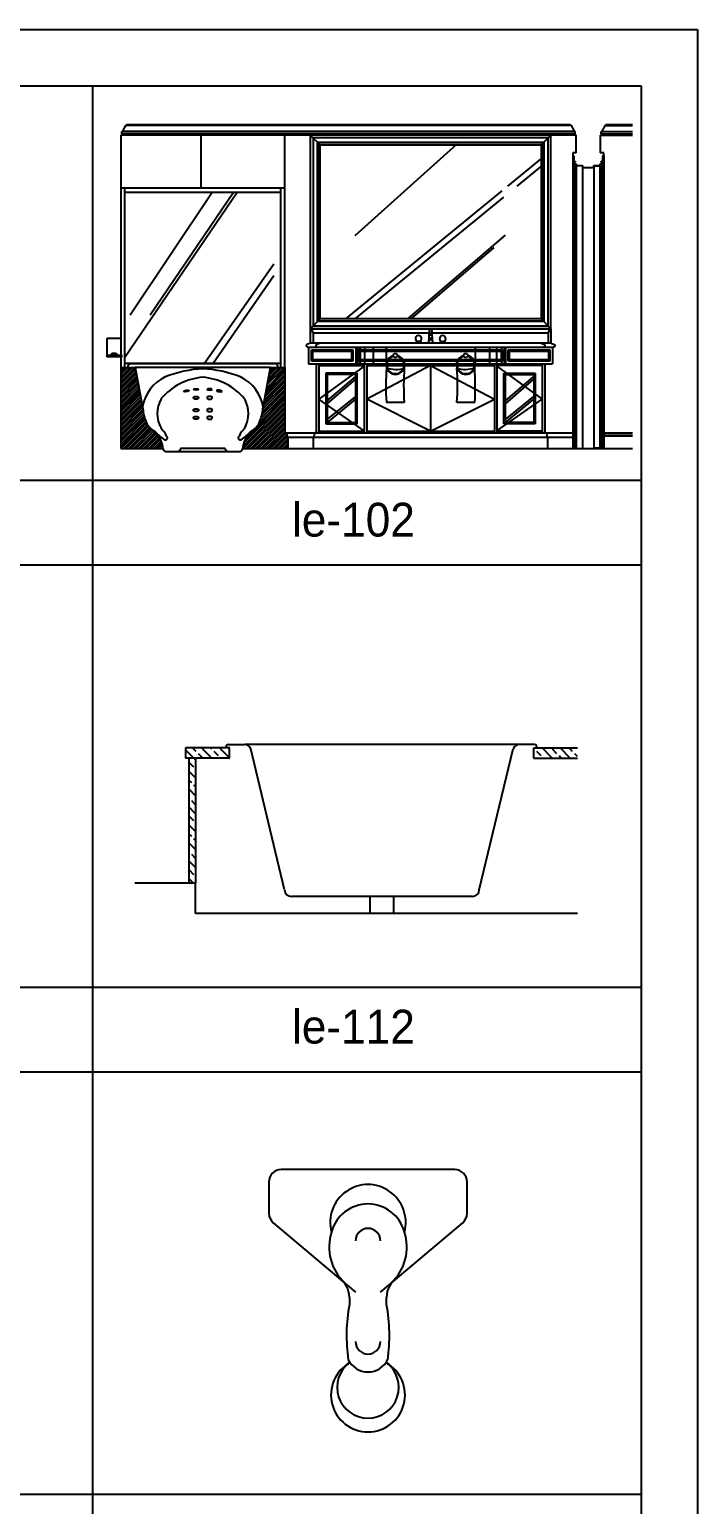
# Model space of a CAD drawing. Header units: inches. Extents: x -1249499 to 290957, y -589671 to 1013543.
# Drawn here: x -966165 to -963793, y 250935 to 256172 of the extents above; entities that cross this region are included whole.
import ezdxf

# ---------------------------------------------------------------- set-up
doc = ezdxf.new("R2010")
doc.units = ezdxf.units.IN
doc.header["$MEASUREMENT"] = 0
doc.layers.add('TOIL', color=9, linetype='Continuous')
doc.styles.add('STYLE2', font='Dotum.ttf')

msp = doc.modelspace()

# ---------------------------------------------------------------- linework, layer by layer
at = {"color": 251}
for p, q in [((-983681, 256172.2), (-963793.2, 256172.2)), ((-963793.2, 256172.2), (-963793.2, 242508))]:
    msp.add_line(p, q, dxfattribs=at)
at = {"color": 0}
for p, q in [((-965841.2, 254965.5), (-965834.6, 254972.2)), ((-965841.2, 254956.7), (-965825.7, 254972.2)), ((-965841.2, 254947.9), (-965816.9, 254972.2)), ((-965841.2, 254939), (-965808.1, 254972.2)), ((-965841.2, 254930.2), (-965799.2, 254972.2)), ((-965841.2, 254921.3), (-965790.4, 254972.2)), ((-965841.2, 254912.5), (-965788.4, 254965.3)), ((-965841.2, 254903.7), (-965787, 254957.9)), ((-965841.2, 254894.8), (-965785.6, 254950.4)), ((-965327, 254878.7), (-965258.2, 254947.5)), ((-965325, 254889.6), (-965258.2, 254956.3)), ((-965323, 254900.4), (-965258.2, 254965.2)), ((-965321, 254911.2), (-965260.1, 254972.2)), ((-965319, 254922), (-965268.9, 254972.2)), ((-965317, 254932.9), (-965277.7, 254972.2)), ((-965315, 254943.7), (-965286.6, 254972.2)), ((-965313, 254954.5), (-965295.4, 254972.2)), ((-965311, 254965.4), (-965304.2, 254972.2)), ((-965841.2, 254886), (-965784.2, 254942.9)), ((-965841.2, 254877.1), (-965782.9, 254935.5)), ((-965841.2, 254868.3), (-965781.5, 254928)), ((-965841.2, 254859.5), (-965780.1, 254920.5)), ((-965841.2, 254850.6), (-965778.8, 254913.1)), ((-965841.2, 254841.8), (-965777.4, 254905.6)), ((-965841.2, 254832.9), (-965776, 254898.1)), ((-965337.9, 254814.7), (-965258.2, 254894.5)), ((-965336.4, 254825.1), (-965258.2, 254903.3)), ((-965334.9, 254835.4), (-965258.2, 254912.1)), ((-965332.9, 254846.2), (-965258.2, 254921)), ((-965330.9, 254857.1), (-965258.2, 254929.8)), ((-965329, 254867.9), (-965258.2, 254938.6)), ((-965841.2, 254824.1), (-965774.6, 254890.7)), ((-965841.2, 254815.3), (-965773.3, 254883.2)), ((-965841.2, 254806.4), (-965771.9, 254875.7)), ((-965841.2, 254797.6), (-965770.5, 254868.3)), ((-965841.2, 254788.8), (-965769.2, 254860.8)), ((-965841.2, 254779.9), (-965767.8, 254853.3)), ((-965841.2, 254771.1), (-965766.4, 254845.9)), ((-965406.8, 254692.8), (-965258.2, 254841.4)), ((-965403.6, 254704.9), (-965258.2, 254850.3)), ((-965396.8, 254720.5), (-965258.2, 254859.1)), ((-965348.9, 254777.2), (-965258.2, 254867.9)), ((-965343.6, 254791.3), (-965258.2, 254876.8)), ((-965340.3, 254803.6), (-965258.2, 254885.6)), ((-965841.2, 254762.2), (-965765, 254838.4)), ((-965841.2, 254753.4), (-965763.7, 254830.9)), ((-965841.2, 254744.6), (-965762.8, 254823)), ((-965841.2, 254735.7), (-965761.6, 254815.3)), ((-965841.2, 254726.9), (-965760.1, 254807.9)), ((-965841.2, 254718), (-965758.5, 254800.8)), ((-965841.2, 254709.2), (-965756.5, 254793.9)), ((-965406.1, 254684.7), (-965258.2, 254832.6)), ((-965397.3, 254684.7), (-965258.2, 254823.7)), ((-965388.5, 254684.7), (-965258.2, 254814.9)), ((-965379.6, 254684.7), (-965258.2, 254806.1)), ((-965370.8, 254684.7), (-965258.2, 254797.2)), ((-965841.2, 254700.4), (-965754.4, 254787.2)), ((-965841.2, 254691.5), (-965752, 254780.7)), ((-965839.2, 254684.7), (-965749.2, 254774.7)), ((-965830.4, 254684.7), (-965746, 254769.1)), ((-965821.6, 254684.7), (-965742.3, 254763.9)), ((-965812.7, 254684.7), (-965738.3, 254759)), ((-965803.9, 254684.7), (-965734, 254754.6)), ((-965795, 254684.7), (-965729.2, 254750.5)), ((-965786.2, 254684.7), (-965724.1, 254746.8)), ((-965777.4, 254684.7), (-965719, 254743)), ((-965768.5, 254684.7), (-965714.8, 254738.4)), ((-965361.9, 254684.7), (-965258.2, 254788.4)), ((-965353.1, 254684.7), (-965258.2, 254779.6)), ((-965344.3, 254684.7), (-965258.2, 254770.7)), ((-965335.4, 254684.7), (-965258.2, 254761.9)), ((-965326.6, 254684.7), (-965258.2, 254753)), ((-965317.7, 254684.7), (-965258.2, 254744.2)), ((-965308.9, 254684.7), (-965253.9, 254739.7)), ((-965759.7, 254684.7), (-965710.9, 254733.5)), ((-965750.8, 254684.7), (-965707.2, 254728.3)), ((-965742, 254684.7), (-965703.9, 254722.8)), ((-965733.2, 254684.7), (-965700.8, 254717)), ((-965724.3, 254684.7), (-965698.1, 254710.9)), ((-965715.5, 254684.7), (-965695.7, 254704.5)), ((-965706.6, 254684.7), (-965693.7, 254697.6)), ((-965697.8, 254684.7), (-965692.1, 254690.4)), ((-965300.1, 254684.7), (-965250.8, 254733.9)), ((-965291.2, 254684.7), (-965249.3, 254726.6)), ((-965282.4, 254684.7), (-965248.2, 254718.8)), ((-965273.5, 254684.7), (-965248.2, 254710)), ((-965264.7, 254684.7), (-965248.2, 254701.2)), ((-965255.9, 254684.7), (-965248.2, 254692.3)), ((-965581.8, 253585.3), (-965611.4, 253614.9)), ((-965573.3, 253608.6), (-965585.9, 253621.3)), ((-965575.4, 253578.9), (-965581.8, 253585.3)), ((-965549.9, 253585.3), (-965565.3, 253600.6)), ((-965518.1, 253585.3), (-965554.1, 253621.3)), ((-965517.6, 253616.5), (-965522.3, 253621.3)), ((-965493.7, 253592.7), (-965509.6, 253608.6)), ((-965454.4, 253585.2), (-965490.5, 253621.3)), ((-964372.1, 253616.5), (-964373.8, 253618.3)), ((-964372.7, 253585.3), (-964373.8, 253586.5)), ((-964348.2, 253592.7), (-964364.1, 253608.6)), ((-964309, 253585.3), (-964345, 253621.3)), ((-964292.5, 253600.6), (-964308.4, 253616.5)), ((-964277.2, 253585.3), (-964284.6, 253592.7)), ((-964245.3, 253585.3), (-964281.3, 253621.3)), ((-964236.8, 253608.6), (-964249.5, 253621.3)), ((-964219.4, 253591.1), (-964228.9, 253600.6)), ((-965575.4, 253515.2), (-965599.4, 253539.2)), ((-965581.2, 253552.9), (-965597.1, 253568.8)), ((-965589.2, 253497.2), (-965599.4, 253507.4)), ((-965575.4, 253483.4), (-965581.2, 253489.3)), ((-965575.4, 253451.6), (-965599.4, 253475.6)), ((-965597.1, 253441.5), (-965599.4, 253443.8)), ((-965575.4, 253419.8), (-965589.2, 253433.6)), ((-965575.4, 253387.9), (-965599.4, 253411.9)), ((-965581.2, 253362), (-965597.1, 253377.9)), ((-965575.4, 253324.3), (-965599.4, 253348.3)), ((-965589.2, 253306.3), (-965599.4, 253316.5)), ((-965575.4, 253260.7), (-965599.4, 253284.7)), ((-965575.4, 253292.5), (-965581.2, 253298.3)), ((-965597.1, 253250.6), (-965599.4, 253252.9)), ((-965575.4, 253197), (-965599.4, 253221)), ((-965575.4, 253228.9), (-965589.2, 253242.6)), ((-965581.2, 253171.1), (-965597.1, 253187)), ((-965583.2, 253141.3), (-965599.4, 253157.4))]:
    msp.add_line(p, q, dxfattribs=at)
at = {"layer": 'TOIL', "color": 4}
for p, q in [((-983481, 255972.2), (-963993.2, 255972.2)), ((-965941.9, 255972.2), (-965941.9, 243471.1)), ((-963993.2, 255972.2), (-963993.2, 243471.1)), ((-983481, 254271.8), (-963993.2, 254271.8)), ((-983481, 252471.8), (-963993.2, 252471.8))]:
    msp.add_line(p, q, dxfattribs=at)
at = {"layer": 'TOIL', "color": 6}
for p, q in [((-965841.2, 255797.2), (-965837.7, 255797.2)), ((-965841.2, 255797.2), (-965841.2, 255074.7)), ((-965837.7, 255809.7), (-965834.2, 255809.7)), ((-965837.7, 255802.2), (-965837.7, 255809.7)), ((-964227.2, 255802.2), (-965837.7, 255802.2)), ((-964227.2, 255797.2), (-965837.7, 255797.2)), ((-964230.7, 255809.7), (-965834.2, 255809.7)), ((-965824.7, 255831.2), (-965821.2, 255831.2)), ((-965821.2, 255831.2), (-965821.2, 255834.7)), ((-965821.2, 255834.7), (-964243.7, 255834.7)), ((-964243.7, 255831.2), (-965821.2, 255831.2)), ((-965557.2, 255797.2), (-965557.2, 255609.7)), ((-965258.2, 255609.7), (-965258.2, 255797.2)), ((-965168.2, 255797.2), (-965168.2, 255109.7)), ((-964313.7, 255797.2), (-965168.2, 255797.2)), ((-965168.2, 255797.2), (-965133.2, 255762.2)), ((-965158.2, 255787.2), (-965158.2, 255119.7)), ((-964323.7, 255787.2), (-965158.2, 255787.2)), ((-964313.7, 255797.2), (-964348.7, 255762.2)), ((-964323.7, 255119.7), (-964323.7, 255787.2)), ((-964313.7, 255109.7), (-964313.7, 255797.2)), ((-964243.7, 255831.2), (-964243.7, 255834.7)), ((-964240.2, 255831.2), (-964243.7, 255831.2)), ((-964227.2, 255809.7), (-964230.7, 255809.7)), ((-964227.2, 255802.2), (-964227.2, 255809.7)), ((-964223.7, 255797.2), (-964227.2, 255797.2)), ((-964223.7, 255734.7), (-964223.7, 255797.2)), ((-964138.7, 255797.2), (-964135.2, 255797.2)), ((-964138.7, 255797.2), (-964138.7, 255734.7)), ((-964135.2, 255809.7), (-964131.7, 255809.7)), ((-964135.2, 255802.2), (-964135.2, 255809.7)), ((-964135.2, 255802.2), (-964023.7, 255802.2)), ((-964135.2, 255797.2), (-964023.7, 255797.2)), ((-964131.7, 255809.7), (-964023.7, 255809.7)), ((-964122.2, 255831.2), (-964118.7, 255831.2)), ((-964118.7, 255831.2), (-964118.7, 255834.7)), ((-964118.7, 255834.7), (-964023.7, 255834.7)), ((-964118.7, 255831.2), (-964023.7, 255831.2)), ((-965142.7, 255771.7), (-964339.2, 255771.7)), ((-965142.7, 255135.2), (-965142.7, 255771.7)), ((-965140.2, 255769.2), (-965140.2, 255137.7)), ((-964341.7, 255769.2), (-965140.2, 255769.2)), ((-965133.2, 255762.2), (-964348.7, 255762.2)), ((-965133.2, 255144.7), (-965133.2, 255762.2)), ((-965009, 255440.3), (-964648.1, 255764.6)), ((-964348.7, 255762.2), (-964348.7, 255144.7)), ((-964341.7, 255137.7), (-964341.7, 255769.2)), ((-964339.2, 255771.7), (-964339.2, 255135.2)), ((-964236.2, 255734.7), (-964236.2, 255724.7)), ((-964223.7, 255734.7), (-964236.2, 255734.7)), ((-964126.2, 255734.7), (-964138.7, 255734.7)), ((-964126.2, 255724.7), (-964126.2, 255734.7)), ((-964467, 255615.6), (-964348.7, 255712.4)), ((-964433.7, 255615.6), (-964348.7, 255685.3)), ((-964236.2, 255724.7), (-964234.7, 255724.7)), ((-964236.2, 255724.7), (-964236.2, 254684.7)), ((-964234.7, 255724.7), (-964232.7, 255722.7)), ((-964232.7, 255722.7), (-964232.7, 255704.2)), ((-964232.7, 255704.2), (-964227.5, 255704.2)), ((-964232.7, 255704.2), (-964232.7, 254684.7)), ((-964231, 255698.2), (-964231, 254684.7)), ((-964227.5, 255704.2), (-964227.5, 255701.7)), ((-964227.5, 255694.7), (-964223.7, 255694.7)), ((-964223.7, 255694.7), (-964223.7, 255689.7)), ((-964223.7, 255689.7), (-964201.2, 255689.7)), ((-964223.7, 255689.7), (-964223.7, 254684.7)), ((-964201.2, 255689.7), (-964201.2, 255682.2)), ((-964201.2, 255682.2), (-964161.2, 255682.2)), ((-964201.2, 255682.2), (-964201.2, 254684.7)), ((-964161.2, 255689.7), (-964138.7, 255689.7)), ((-964161.2, 255682.2), (-964161.2, 255689.7)), ((-964161.2, 255682.2), (-964161.2, 254684.7)), ((-964160.2, 255688.7), (-964139.7, 255688.7)), ((-964160.2, 254685.7), (-964160.2, 255688.7)), ((-964139.7, 255688.7), (-964139.7, 254685.7)), ((-964138.7, 255694.7), (-964135, 255694.7)), ((-964138.7, 255689.7), (-964138.7, 255694.7)), ((-964138.7, 255689.7), (-964138.7, 254684.7)), ((-964135, 255704.2), (-964129.7, 255704.2)), ((-964135, 255701.7), (-964135, 255704.2)), ((-964131.5, 255698.2), (-964131.5, 254684.7)), ((-964129.7, 255722.7), (-964127.7, 255724.7)), ((-964129.7, 255704.2), (-964129.7, 255722.7)), ((-964129.7, 255704.2), (-964129.7, 254684.7)), ((-964127.7, 255724.7), (-964126.2, 255724.7)), ((-964126.2, 255724.7), (-964126.2, 254684.7)), ((-965841.2, 255609.7), (-965258.2, 255609.7)), ((-965826.2, 254972.2), (-965826.2, 255609.7)), ((-965826.2, 255594.7), (-965273.2, 255594.7)), ((-965826.2, 255008.4), (-965427.5, 255594.7)), ((-965807.4, 255159.6), (-965516.5, 255594.7)), ((-965736.6, 255159.6), (-965441.4, 255594.7)), ((-965273.2, 254972.2), (-965273.2, 255609.7)), ((-965258.2, 254972.2), (-965258.2, 255609.7)), ((-965042.1, 255144.7), (-964486.7, 255599.5)), ((-965008.3, 255144.7), (-964481.2, 255576.7)), ((-964821.5, 255144.7), (-964475.4, 255441.4)), ((-964809.7, 255144.7), (-964515.6, 255397.9)), ((-965543.8, 254987.2), (-965297.9, 255340.6)), ((-965512.8, 254987.2), (-965297.9, 255298.4)), ((-965168.2, 255109.7), (-965133.2, 255144.7)), ((-965168.2, 255109.7), (-965168.2, 255059.7)), ((-965168.2, 255109.7), (-965163.2, 255109.7)), ((-964315.6, 255109.7), (-965168.2, 255109.7)), ((-965166.3, 255109.7), (-964313.7, 255109.7)), ((-965158.2, 255119.7), (-964323.7, 255119.7)), ((-964339.2, 255135.2), (-965142.7, 255135.2)), ((-965140.2, 255137.7), (-964341.7, 255137.7)), ((-964348.7, 255144.7), (-965133.2, 255144.7)), ((-964745.9, 255104), (-964748.9, 255059.7)), ((-964740, 255109.5), (-964741.9, 255109.5)), ((-964733, 255059.7), (-964736, 255104)), ((-964313.7, 255109.7), (-964348.7, 255144.7)), ((-964313.7, 255109.7), (-964318.7, 255109.7)), ((-964313.7, 255109.7), (-964313.7, 255059.7)), ((-965891.2, 255074.7), (-965891.2, 255009.7)), ((-965841.2, 255074.7), (-965891.2, 255074.7)), ((-965841.2, 255074.7), (-965841.2, 255014.7)), ((-965170, 255057.4), (-965178.8, 255054.6)), ((-965168.2, 255059.7), (-964313.7, 255059.7)), ((-965159.2, 255094.7), (-965158.2, 255094.7)), ((-965158.2, 255094.7), (-965158.2, 255059.7)), ((-965158.2, 255094.7), (-964746.5, 255094.7)), ((-965135, 255057.4), (-965143.8, 255054.6)), ((-964773.7, 255060.7), (-964793.9, 255060.7)), ((-964793.9, 255060.7), (-964793.9, 255059.7)), ((-964779.4, 255064.8), (-964788.2, 255064.8)), ((-964773.7, 255060.7), (-964773.7, 255059.7)), ((-964744.2, 255088.5), (-964737.8, 255088.5)), ((-964743.9, 255088.5), (-964743.9, 255088.1)), ((-964743.9, 255088.1), (-964738, 255088.1)), ((-964741.5, 255067.5), (-964741.5, 255071.3)), ((-964740.4, 255067.5), (-964741.5, 255067.5)), ((-964740.4, 255071.3), (-964740.4, 255067.5)), ((-964738, 255088.1), (-964738, 255088.5)), ((-964735.4, 255094.7), (-964323.7, 255094.7)), ((-964708.3, 255060.7), (-964688, 255060.7)), ((-964708.3, 255060.7), (-964708.3, 255059.7)), ((-964702.6, 255064.8), (-964693.7, 255064.8)), ((-964688, 255060.7), (-964688, 255059.7)), ((-964346.9, 255057.4), (-964338.1, 255054.6)), ((-964322.7, 255094.7), (-964323.7, 255094.7)), ((-964323.7, 255094.7), (-964323.7, 255059.7)), ((-964311.9, 255057.4), (-964303.1, 255054.6)), ((-965841.2, 255014.7), (-965891.2, 255014.7)), ((-965841.2, 255009.7), (-965891.2, 255009.7)), ((-965836.2, 255009.7), (-965841.2, 255009.7)), ((-965841.2, 255009.7), (-965841.2, 254684.7)), ((-965178.2, 255044.7), (-965175.7, 255044.7)), ((-965178.2, 255044.7), (-964306.2, 255044.7)), ((-965174.2, 255044.7), (-965174.2, 254984.7)), ((-965164.2, 254994.7), (-965164.2, 255034.7)), ((-965164.2, 255034.7), (-965016.5, 255034.7)), ((-965159.2, 254999.7), (-965159.2, 255029.7)), ((-965159.2, 255029.7), (-965021.5, 255029.7)), ((-965021.5, 254999.7), (-965159.2, 254999.7)), ((-965143.2, 255044.7), (-965140.7, 255044.7)), ((-965021.5, 255029.7), (-965021.5, 254999.7)), ((-965016.5, 255034.7), (-965016.5, 254994.7)), ((-965006.5, 255044.7), (-965006.5, 254984.7)), ((-965001.7, 255044.7), (-965001.7, 254984.7)), ((-964996.5, 254994.7), (-964996.5, 255034.7)), ((-964996.5, 255034.7), (-964485.4, 255034.7)), ((-964993.3, 255044.7), (-964993.3, 254984.7)), ((-964991.6, 255044.7), (-964991.6, 254984.7)), ((-964991.5, 254999.7), (-964991.5, 255029.7)), ((-964991.5, 255029.7), (-964490.4, 255029.7)), ((-964490.4, 254999.7), (-964991.5, 254999.7)), ((-964975.3, 255044.7), (-964975.3, 254984.7)), ((-964945.4, 255044.7), (-964945.4, 254984.7)), ((-964899.1, 255044.7), (-964899.1, 254984.7)), ((-964582.8, 255044.7), (-964582.8, 254984.7)), ((-964532.2, 255044.7), (-964532.2, 254984.7)), ((-964506.6, 255044.7), (-964506.6, 254984.7)), ((-964490.4, 255029.7), (-964490.4, 254999.7)), ((-964488.6, 255044.7), (-964488.6, 254984.7)), ((-964485.4, 255034.7), (-964485.4, 254994.7)), ((-964480.2, 255044.7), (-964480.2, 254984.7)), ((-964475.4, 255044.7), (-964475.4, 254984.7)), ((-964465.4, 254994.7), (-964465.4, 255034.7)), ((-964465.4, 255034.7), (-964317.7, 255034.7)), ((-964460.4, 254999.7), (-964460.4, 255029.7)), ((-964460.4, 255029.7), (-964322.7, 255029.7)), ((-964322.7, 254999.7), (-964460.4, 254999.7)), ((-964338.7, 255044.7), (-964341.2, 255044.7)), ((-964322.7, 255029.7), (-964322.7, 254999.7)), ((-964317.7, 255034.7), (-964317.7, 254994.7)), ((-964307.7, 255044.7), (-964307.7, 254984.7)), ((-964303.7, 255044.7), (-964306.2, 255044.7)), ((-965841.2, 254972.2), (-965789.6, 254972.2)), ((-965826.2, 254987.2), (-965273.2, 254987.2)), ((-965816.4, 254974.9), (-965816.4, 254972.2)), ((-965293, 254984.9), (-965806.4, 254984.9)), ((-965789.6, 254972.2), (-965763.6, 254830.8)), ((-965309.8, 254972.2), (-965789.6, 254972.2)), ((-965335.8, 254830.8), (-965309.8, 254972.2)), ((-965309.8, 254972.2), (-965258.2, 254972.2)), ((-965258.2, 254972.2), (-965258.2, 254739.7)), ((-965174.2, 254984.7), (-964307.7, 254984.7)), ((-965016.5, 254994.7), (-965164.2, 254994.7)), ((-965146.7, 254984.7), (-965146.7, 254739.7)), ((-965146.7, 254984.7), (-965146.7, 254739.7)), ((-965137.7, 254984.7), (-965137.7, 254739.7)), ((-965137.7, 254978.7), (-964976.5, 254978.7)), ((-964976.5, 254977.2), (-965137.7, 254859.7)), ((-965112.7, 254952.2), (-965112.7, 254772.2)), ((-965001.5, 254952.2), (-965112.7, 254952.2)), ((-965107.7, 254947.2), (-965107.7, 254777.2)), ((-965006.5, 254947.2), (-965107.7, 254947.2)), ((-965006.5, 254777.2), (-965006.5, 254947.2)), ((-965001.5, 254772.2), (-965001.5, 254952.2)), ((-964485.4, 254994.7), (-964996.5, 254994.7)), ((-964976.5, 254984.7), (-964976.5, 254739.7)), ((-964967.5, 254984.7), (-964967.5, 254739.7)), ((-964741, 254978.7), (-964967.5, 254859.7)), ((-964967.5, 254978.7), (-964514.4, 254978.7)), ((-964741, 254978.7), (-964514.4, 254859.7)), ((-964741, 254978.7), (-964741, 254745.7)), ((-964514.4, 254984.7), (-964514.4, 254739.7)), ((-964505.4, 254984.7), (-964505.4, 254739.7)), ((-964344.2, 254978.7), (-964505.4, 254978.7)), ((-964505.4, 254977.2), (-964344.2, 254859.7)), ((-964480.4, 254772.2), (-964480.4, 254952.2)), ((-964480.4, 254952.2), (-964369.2, 254952.2)), ((-964475.4, 254777.2), (-964475.4, 254947.2)), ((-964475.4, 254947.2), (-964374.2, 254947.2)), ((-964317.7, 254994.7), (-964465.4, 254994.7)), ((-964374.2, 254947.2), (-964374.2, 254777.2)), ((-964369.2, 254952.2), (-964369.2, 254772.2)), ((-964344.2, 254984.7), (-964344.2, 254739.7)), ((-964335.2, 254984.7), (-964335.2, 254739.7)), ((-965107.7, 254853.3), (-965006.5, 254940.2)), ((-965107.7, 254843.5), (-965006.5, 254930.6)), ((-964475.4, 254853.3), (-964374.2, 254940.2)), ((-964475.4, 254843.5), (-964374.2, 254930.6)), ((-964976.5, 254747.1), (-965137.7, 254859.7)), ((-965107.7, 254787), (-965006.5, 254868.8)), ((-965107.6, 254777.2), (-965006.5, 254859.2)), ((-964741, 254745.7), (-964967.5, 254859.7)), ((-964834.6, 254848.1), (-964897.7, 254848.1)), ((-964741, 254745.7), (-964514.4, 254859.7)), ((-964584.2, 254848.1), (-964647.3, 254848.1)), ((-964505.4, 254747.1), (-964344.2, 254859.7)), ((-964475.4, 254787), (-964374.2, 254868.8)), ((-964475.4, 254777.2), (-964374.2, 254859.2)), ((-965258.2, 254739.7), (-965253.2, 254739.7)), ((-965253.2, 254739.7), (-964236.2, 254739.7)), ((-965146.7, 254739.7), (-965151.7, 254739.7)), ((-965151.7, 254739.7), (-965149.2, 254739.7)), ((-965137.7, 254745.7), (-964976.5, 254745.7)), ((-965112.7, 254772.2), (-965001.5, 254772.2)), ((-965107.7, 254777.2), (-965006.5, 254777.2)), ((-964992.5, 254745.7), (-964976.5, 254745.7)), ((-964967.5, 254745.7), (-964514.4, 254745.7)), ((-964344.2, 254745.7), (-964505.4, 254745.7)), ((-964369.2, 254772.2), (-964480.4, 254772.2)), ((-964374.2, 254777.2), (-964475.4, 254777.2)), ((-964335.2, 254739.7), (-964330.2, 254739.7)), ((-964330.2, 254739.7), (-964332.7, 254739.7)), ((-964126.2, 254739.7), (-964023.7, 254739.7)), ((-965841.2, 254684.7), (-965691.3, 254684.7)), ((-965408.1, 254684.7), (-964023.7, 254684.7)), ((-965249.2, 254724.7), (-965248.2, 254724.7)), ((-965248.2, 254724.7), (-965248.2, 254684.7)), ((-965248.2, 254724.7), (-964236.2, 254724.7)), ((-965156.7, 254684.7), (-965156.7, 254724.7)), ((-965155.7, 254724.7), (-965156.7, 254724.7)), ((-964326.2, 254724.7), (-964325.2, 254724.7)), ((-964325.2, 254684.7), (-964325.2, 254724.7)), ((-964139.7, 254685.7), (-964160.2, 254685.7)), ((-964126.2, 254732.2), (-964023.7, 254732.2)), ((-964126.2, 254729.7), (-964023.7, 254729.7)), ((-965680, 254673.3), (-965456.8, 254673.3)), ((-965473, 254683.9), (-965626.5, 254683.9)), ((-965456.8, 254673.3), (-965419.4, 254673.3)), ((-965454.4, 253621.1), (-965611.4, 253621.1)), ((-965611.4, 253621.1), (-965611.4, 253585.1)), ((-965457.8, 253585.1), (-965611.4, 253585.1)), ((-965599.4, 253585.1), (-965599.4, 253141.1)), ((-965575.4, 253585.1), (-965575.4, 253141.1)), ((-965459.1, 253633.1), (-965409.3, 253633.1)), ((-965454.5, 253585.2), (-965454.5, 253621.1)), ((-965409.3, 253633.1), (-965401.5, 253633.1)), ((-964426, 253633.1), (-965399.6, 253633.1)), ((-965259.4, 253117.8), (-965379.3, 253618.1)), ((-964568.1, 253117.8), (-964448.2, 253618.1)), ((-964421.5, 253633.1), (-964426, 253633.1)), ((-964371.7, 253633.1), (-964421.5, 253633.1)), ((-964373.9, 253585.2), (-964373.9, 253621.1)), ((-964373.9, 253621.1), (-964219.4, 253621.1)), ((-964370.5, 253585.1), (-964219.4, 253585.1)), ((-965575.4, 253141.1), (-965790.6, 253141.1)), ((-965575.4, 253033.1), (-965575.4, 253141.1)), ((-964592.1, 253093.8), (-965233.4, 253093.8)), ((-964955.8, 253033.1), (-964955.8, 253093.8)), ((-964871.8, 253033.1), (-964871.8, 253093.8)), ((-964219.4, 253033.1), (-965575.4, 253033.1)), ((-964963.3, 252124.1), (-965271.3, 252124.1)), ((-964655.3, 252124.1), (-964963.3, 252124.1)), ((-965315.3, 252080.1), (-965315.3, 251968.6)), ((-964611.3, 251968.6), (-964611.3, 252080.1)), ((-965299.6, 251934.9), (-965007.3, 251689.3)), ((-964919.3, 251689.3), (-964627, 251934.9)), ((-965029.3, 251670.4), (-965029.3, 251645.3)), ((-964897.3, 251645.3), (-964897.3, 251670.4))]:
    msp.add_line(p, q, dxfattribs=at)
at = {"layer": 'TOIL', "color": 5}
for p, q in [((-983481, 254572.2), (-963993.2, 254572.2)), ((-983481, 252771.8), (-963993.2, 252771.8)), ((-983481, 250971.8), (-963993.2, 250971.8))]:
    msp.add_line(p, q, dxfattribs=at)
at = {"layer": 'TOIL', "color": 6}
for centre, radius in [((-964741, 255074.2), 2.96), ((-964866, 255014.7), 7.5), ((-964616, 255014.7), 7.5)]:
    msp.add_circle(centre, radius, dxfattribs=at)
for centre, radius, start, end in [((-965837.7, 255799.7), 2.5, 270, 90), ((-965819.5, 255809.6), 14.7, 132.6022, 179.7203), ((-965839.4, 255831.2), 14.7, 312.6022, 359.7203), ((-964225.5, 255831.2), 14.7, 180.2797, 227.3978), ((-964245.4, 255809.6), 14.7, 0.2797, 47.3978), ((-964227.2, 255799.7), 2.5, 90, 270), ((-964135.2, 255799.7), 2.5, 270, 90), ((-964117, 255809.6), 14.7, 132.6022, 179.7203), ((-964136.9, 255831.2), 14.7, 312.6022, 359.7203), ((-964227.5, 255698.2), 3.5, 90, 270), ((-964135, 255698.2), 3.5, 270, 90), ((-965194.8, 255093.2), 35.6, 2.3297, 27.5331), ((-964709, 255100.3), 37, 174.1798, 198.5142), ((-964740, 255104), 5.88, 108.6944, 179.3367), ((-964741.9, 255104), 5.88, 0.6633, 71.3056), ((-964772.9, 255100.3), 37, 341.4858, 5.8202), ((-964287.2, 255093.2), 35.6, 152.4669, 177.6703), ((-965178.2, 255049.7), 5, 97.3582, 270), ((-965170.7, 255059.8), 2.5, 285.8637, 355.621), ((-965143.2, 255049.7), 5, 97.3582, 270), ((-965135.7, 255059.8), 2.5, 285.8637, 355.621), ((-964783.8, 255074.7), 10.8, 294.1441, 245.8559), ((-964799, 255073.6), 14, 291.4617, 320.7851), ((-964768.5, 255073.6), 14, 219.2149, 248.5383), ((-964698.1, 255074.7), 10.8, 294.1441, 245.8559), ((-964713.4, 255073.6), 14, 291.4617, 320.7851), ((-964682.9, 255073.6), 14, 219.2149, 248.5383), ((-964346.2, 255059.8), 2.5, 184.379, 254.1363), ((-964338.7, 255049.7), 5, 270, 82.6418), ((-964311.2, 255059.8), 2.5, 184.379, 254.1363), ((-964303.7, 255049.7), 5, 270, 82.6418), ((-965874.4, 255018.4), 1.46, 129.1395, 180), ((-965874.4, 255018.4), 1.46, 180, 230.8605), ((-965870, 255013), 8.49, 108.6288, 129.1395), ((-965870, 255023.9), 8.49, 230.8605, 251.3712), ((-965867, 255004.1), 17.9, 97.9488, 108.6288), ((-965867, 255032.8), 17.9, 251.3712, 262.0512), ((-965865, 254989.9), 32.2, 90, 97.9488), ((-965865, 255047), 32.2, 262.0512, 270), ((-965865, 254989.9), 32.2, 82.0512, 90), ((-965865, 255047), 32.2, 270, 277.9488), ((-965863, 255004.1), 17.9, 71.3712, 82.0512), ((-965863, 255032.8), 17.9, 277.9488, 288.6288), ((-965860, 255013), 8.49, 50.8605, 71.3712), ((-965860, 255023.9), 8.49, 288.6288, 309.1395), ((-965855.6, 255018.4), 1.46, 360, 50.8605), ((-965855.6, 255018.4), 1.46, 309.1395, 0), ((-965841.2, 255009.7), 5, 0, 90), ((-964866, 254981.2), 33.5, 102.8544, 77.1456), ((-964866, 254981.2), 31, 102.5974, 77.4026), ((-964616, 254981.2), 33.5, 102.8544, 77.1456), ((-964616, 254981.2), 31, 102.5974, 77.4026), ((-965806.4, 254974.9), 10, 90, 180), ((-965530.8, 254559.2), 408.7, 92.6444, 111.8938), ((-965568.6, 254559.2), 408.7, 68.1062, 87.3556), ((-965293.2, 254974.4), 10.4, 347.4033, 89.0306), ((-963999.6, 254908.8), 900.2, 176.0285, 183.8703), ((-964864.3, 255062.4), 97.1, 249.9756, 287.9055), ((-963936.4, 254907.7), 900.2, 176.0285, 183.7958), ((-964617.6, 255062.4), 97.1, 252.0945, 290.0244), ((-965545.5, 254907.7), 900.2, 356.2042, 3.9715), ((-965482.3, 254908.8), 900.2, 356.1297, 3.9715), ((-965624.8, 254810.9), 140.2, 114.6173, 171.8556), ((-965532.4, 254721.5), 216.6, 94.5948, 139.9844), ((-965567.1, 254721.5), 216.6, 40.0156, 85.4052), ((-965474.6, 254810.9), 140.2, 8.1444, 65.3827), ((-965600.4, 254808.6), 110.9, 151.9094, 208.0906), ((-965499, 254808.6), 110.9, 331.9094, 28.0906), ((-965573.4, 254848.2), 191, 185.2232, 199.4247), ((-965526, 254848.2), 191, 340.5753, 354.7768), ((-965682.1, 254809.7), 75.7, 199.34, 239.5524), ((-965792, 254672.5), 101.5, 5.5075, 45.2016), ((-965508.4, 254961.6), 303.5, 225.6601, 234.1702), ((-965771.5, 254683.1), 103.6, 26.0492, 45.0308), ((-965327.9, 254683.1), 103.6, 134.9692, 153.9508), ((-965591, 254961.6), 303.5, 305.8298, 314.3399), ((-965307.4, 254672.5), 101.5, 134.7984, 174.4925), ((-965417.3, 254809.7), 75.7, 300.4476, 340.66), ((-965284.8, 254723.2), 35.6, 2.3297, 27.5331), ((-965120.2, 254723.2), 35.6, 152.4669, 177.6703), ((-964361.8, 254723.2), 35.6, 2.3297, 27.5331), ((-965682.9, 254722.4), 7.62, 245.8826, 53.4513), ((-965416.5, 254722.4), 7.62, 126.5487, 294.1174), ((-965679.4, 254685.3), 12, 194.8374, 267.1128), ((-965640.6, 254684.5), 11.4, 259.9079, 344.6238), ((-965626.5, 254680.6), 3.31, 90, 164.6238), ((-965473, 254680.6), 3.31, 15.3762, 90), ((-965458.8, 254684.5), 11.4, 195.3762, 280.0921), ((-965420, 254685.3), 12, 272.8872, 345.1626), ((-965459.1, 253624.7), 8.4, 90, 205.3769), ((-965457.8, 253629.5), 44.4, 270, 274.3154), ((-965401.5, 253609.1), 24, 22.1903, 90), ((-964426, 253609.1), 24, 90, 157.8097), ((-964370.5, 253629.5), 44.4, 265.6846, 270), ((-964371.7, 253624.7), 8.4, 334.6231, 90), ((-965235.4, 253117.8), 24, 180, 270), ((-964592.1, 253117.8), 24, 270, 0), ((-965271.3, 252080.1), 44, 90, 180), ((-964655.3, 252080.1), 44, 0, 90), ((-964963.3, 251937.1), 134, 345.0499, 194.9501), ((-965271.3, 251968.6), 44, 180, 229.9572), ((-964963.3, 251868), 134, 14.9501, 165.0499), ((-964655.3, 251968.6), 44, 310.0428, 0), ((-964963.3, 251871.4), 44, 0, 180), ((-964928.2, 251848.7), 173.1, 161.8909, 227.4709), ((-964998.4, 251848.7), 173.1, 312.5291, 18.1091), ((-965111.3, 251670.5), 82, 359.914, 57.5297), ((-964815.3, 251670.5), 82, 122.4703, 180.086), ((-964443, 251535.3), 596.5, 169.3726, 188.3769), ((-965483.5, 251535.3), 596.5, 351.6231, 10.6274), ((-964963.3, 251513.3), 44, 180, 0), ((-964963.3, 251324.1), 131.5, 119.1935, 60.8065), ((-964963.3, 251351.1), 109.5, 126.1374, 53.8626), ((-964963.3, 251484), 78.4, 207.0341, 332.9659)]:
    msp.add_arc(centre, radius, start, end, dxfattribs=at)
for centre, major_axis, ratio in [((-965573.9, 254894.2), (-9.35, 0), 0.284311), ((-965608, 254888.9), (-9.18, -1.79), 0.284311), ((-965573.9, 254864.7), (-9.35, 0), 0.529412), ((-965573.9, 254820.6), (-9.35, 0), 0.529412), ((-965573.9, 254793.7), (-9.35, 0), 0.529412)]:
    msp.add_ellipse(centre, major_axis=major_axis, ratio=ratio, dxfattribs=at)
at = {"layer": 'TOIL', "color": 6, "extrusion": (0, 0, -1)}
for centre, major_axis, ratio in [((-965525.5, 254894.2), (9.35, 0), 0.284311), ((-965525.5, 254864.7), (9.35, 0), 0.529412), ((-965491.4, 254888.9), (9.18, -1.79), 0.284311), ((-965525.5, 254820.6), (9.35, 0), 0.529412), ((-965525.5, 254793.7), (9.35, 0), 0.529412)]:
    msp.add_ellipse(centre, major_axis=major_axis, ratio=ratio, dxfattribs=at)

# ---------------------------------------------------------------- texts
at = {"layer": 'TOIL', "color": 7, "style": 'STYLE2'}
for s, p in [('le-102', (-965233.1, 254371.8)), ('le-112', (-965233.1, 252571.8))]:
    msp.add_text(s, height=120, dxfattribs=at).set_placement(p)

doc.saveas('drawing.dxf')
